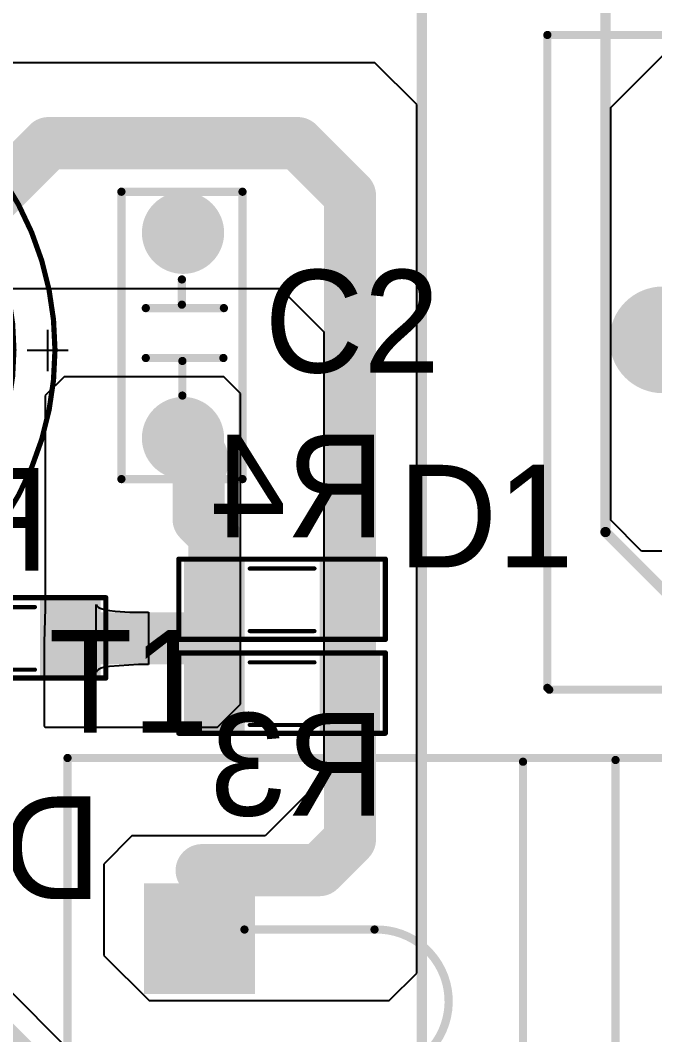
# Model space of a CAD drawing. Header units: millimetres. Extents: x 0.99 to 6.96, y 0.76 to 5.84.
# Drawn here: x 2.102 to 2.71, y 2.2 to 3.173 of the extents above; entities that cross this region are included whole.
import ezdxf

# ---------------------------------------------------------------- set-up
doc = ezdxf.new("R2010")
doc.units = ezdxf.units.MM
doc.header["$MEASUREMENT"] = 0
for name, color, linetype in [('BottomLayer', 5, 'Continuous'), ('BottomOverlay', 54, 'Continuous'), ('BottomPaste', 16, 'Continuous'), ('BottomSolder', 6, 'Continuous'), ('Mechanical15', 56, 'Continuous'), ('MultiLayer', 9, 'Continuous'), ('PadHoleLayer', 156, 'Continuous'), ('TopLayer', 1, 'Continuous'), ('TopOverlay', 2, 'Continuous'), ('TopSolder', 216, 'Continuous')]:
    doc.layers.add(name, color=color, linetype=linetype)

# ---------------------------------------------------------------- blocks, each defined once
blk = doc.blocks.new('CAP_5___3')
at = {"layer": 'BottomLayer', "const_width": 0.03543}
for points in [[(-0.01772, 0, 1), (0.01772, 0, 1)], [(0.17913, 0, 1), (0.21457, 0, 1)]]:
    blk.add_lwpolyline(points, format="xyb", close=True, dxfattribs=at)
at = {"layer": 'BottomSolder', "const_width": 0.03943}
for points in [[(-0.01972, 0, 1), (0.01972, 0, 1)], [(0.17713, 0, 1), (0.21657, 0, 1)]]:
    blk.add_lwpolyline(points, format="xyb", close=True, dxfattribs=at)
at = {"layer": 'MultiLayer', "const_width": 0.03543}
for points in [[(-0.01772, 0, 1), (0.01772, 0, 1)], [(0.17913, 0, 1), (0.21457, 0, 1)]]:
    blk.add_lwpolyline(points, format="xyb", close=True, dxfattribs=at)
at = {"layer": 'PadHoleLayer', "const_width": 0.01693}
for points in [[(-0.00846, 0, 1), (0.00846, 0, 1)], [(0.18839, 0, 1), (0.20531, 0, 1)]]:
    blk.add_lwpolyline(points, format="xyb", close=True, dxfattribs=at)
at = {"layer": 'TopLayer', "const_width": 0.03543}
for points in [[(-0.01772, 0, 1), (0.01772, 0, 1)], [(0.17913, 0, 1), (0.21457, 0, 1)]]:
    blk.add_lwpolyline(points, format="xyb", close=True, dxfattribs=at)
at = {"layer": 'TopOverlay', "const_width": 0.00787}
for points in [[(-0.03937, 0.05906), (-0.03937, -0.05704)], [(-0.03937, 0.05906), (0.23622, 0.05906)], [(0.23622, 0.05906), (0.23622, -0.05704)], [(0.07675, 0.03569), (0.07675, -0.03872)], [(0.12462, 0.03569), (0.12462, -0.03919)], [(0.04073, 0.00062), (0.07391, 0.00062)], [(0.12794, 0.00109), (0.15212, 0.00109)], [(-0.03937, -0.05704), (0.23622, -0.05704)]]:
    blk.add_lwpolyline(points, dxfattribs=at)
at = {"layer": 'TopOverlay', "const_width": 0.00394}
for points in [[(-0.04134, 0.05906, 1), (-0.0374, 0.05906, 1)], [(-0.04134, 0.05906, 1), (-0.0374, 0.05906, 1)], [(0.23425, 0.05906, 1), (0.23819, 0.05906, 1)], [(0.23425, 0.05906, 1), (0.23819, 0.05906, 1)], [(0.07478, 0.03569, 1), (0.07872, 0.03569, 1)], [(0.12266, 0.03569, 1), (0.12659, 0.03569, 1)], [(0.03876, 0.00062, 1), (0.0427, 0.00062, 1)], [(0.07194, 0.00062, 1), (0.07588, 0.00062, 1)], [(0.12597, 0.00109, 1), (0.12991, 0.00109, 1)], [(0.15015, 0.00109, 1), (0.15408, 0.00109, 1)], [(0.07478, -0.03872, 1), (0.07872, -0.03872, 1)], [(0.12266, -0.03919, 1), (0.12659, -0.03919, 1)], [(-0.04134, -0.05704, 1), (-0.0374, -0.05704, 1)], [(-0.04134, -0.05704, 1), (-0.0374, -0.05704, 1)], [(0.23425, -0.05704, 1), (0.23819, -0.05704, 1)], [(0.23425, -0.05704, 1), (0.23819, -0.05704, 1)]]:
    blk.add_lwpolyline(points, format="xyb", close=True, dxfattribs=at)
at = {"layer": 'TopSolder', "const_width": 0.03943}
for points in [[(-0.01972, 0, 1), (0.01972, 0, 1)], [(0.17713, 0, 1), (0.21657, 0, 1)]]:
    blk.add_lwpolyline(points, format="xyb", close=True, dxfattribs=at)
blk = doc.blocks.new('CA_ALU_13BL_7')
at = {"layer": 'BottomLayer', "const_width": 0.03937}
blk.add_lwpolyline([(0.07874, 0, 1), (0.11811, 0, 1)], format="xyb", close=True, dxfattribs=at)
at = {"layer": 'BottomLayer'}
blk.add_solid([(-0.1378, -0.03937), (-0.05906, -0.03937), (-0.1378, 0.03937), (-0.05906, 0.03937)], dxfattribs=at)
at = {"layer": 'BottomSolder', "const_width": 0.04337}
blk.add_lwpolyline([(0.07674, 0, 1), (0.12011, 0, 1)], format="xyb", close=True, dxfattribs=at)
at = {"layer": 'BottomSolder'}
blk.add_solid([(-0.1418, -0.04337), (-0.05506, -0.04337), (-0.1418, 0.04337), (-0.05506, 0.04337)], dxfattribs=at)
at = {"layer": 'Mechanical15'}
for points, const_width in [([(0.29528, 0, 1), (-0.29528, 0, 1)], 0.005), ([(-0.29653, 0, 1), (-0.29403, 0, 1)], 0.0025), ([(0.29403, 0, 1), (0.29653, 0, 1)], 0.0025)]:
    blk.add_lwpolyline(points, format="xyb", close=True, dxfattribs=dict(at, const_width=const_width))
at = {"layer": 'PadHoleLayer', "const_width": 0.01772}
for points in [[(-0.10728, 0, 1), (-0.08957, 0, 1)], [(0.08957, 0, 1), (0.10728, 0, 1)]]:
    blk.add_lwpolyline(points, format="xyb", close=True, dxfattribs=at)
at = {"layer": 'TopLayer', "const_width": 0.03937}
blk.add_lwpolyline([(0.07874, 0, 1), (0.11811, 0, 1)], format="xyb", close=True, dxfattribs=at)
at = {"layer": 'TopLayer'}
blk.add_solid([(-0.1378, -0.03937), (-0.05906, -0.03937), (-0.1378, 0.03937), (-0.05906, 0.03937)], dxfattribs=at)
at = {"layer": 'TopOverlay'}
for p, q in [((0.0005, 0.30807), (0.0005, 0.26871)), ((0.02018, 0.28839), (-0.01918, 0.28839))]:
    blk.add_line(p, q, dxfattribs=at)
for points, const_width in [([(0.25591, 0, 1), (-0.25591, 0, 1)], 0.005), ([(-0.25716, 0, 1), (-0.25466, 0, 1)], 0.0025), ([(0.25466, 0, 1), (0.25716, 0, 1)], 0.0025)]:
    blk.add_lwpolyline(points, format="xyb", close=True, dxfattribs=dict(at, const_width=const_width))
at = {"layer": 'TopSolder', "const_width": 0.04337}
blk.add_lwpolyline([(0.07674, 0, 1), (0.12011, 0, 1)], format="xyb", close=True, dxfattribs=at)
at = {"layer": 'TopSolder'}
blk.add_solid([(-0.1418, -0.04337), (-0.05506, -0.04337), (-0.1418, 0.04337), (-0.05506, 0.04337)], dxfattribs=at)
blk = doc.blocks.new('TO_220_1_F___14')
at = {"layer": 'BottomLayer'}
for points, const_width in [([(-0.27559, 0.20472, 1), (-0.23622, 0.20472, 1)], 0.03937), ([(0.43307, 0.20472, 1), (0.47244, 0.20472, 1)], 0.03937), ([(0.08228, 0.01378, 1), (0.11772, 0.01378, 1)], 0.03543), ([(0.18228, 0.01378, 1), (0.21772, 0.01378, 1)], 0.03543), ([(0.08228, -0.01378, 1), (0.11772, -0.01378, 1)], 0.03543), ([(0.18228, -0.01378, 1), (0.21772, -0.01378, 1)], 0.03543)]:
    blk.add_lwpolyline(points, format="xyb", close=True, dxfattribs=dict(at, const_width=const_width))
at = {"layer": 'BottomLayer', "const_width": 0.07087}
for points in [[(0.1, 0.01378), (0.1, -0.01378)], [(0.2, 0.01378), (0.2, -0.01378)]]:
    blk.add_lwpolyline(points, dxfattribs=at)
at = {"layer": 'BottomLayer'}
blk.add_solid([(-0.03543, -0.04921), (0.03543, -0.04921), (-0.03543, 0.04921), (0.03543, 0.04921)], dxfattribs=at)
at = {"layer": 'BottomSolder'}
for points, const_width in [([(-0.27759, 0.20472, 1), (-0.23422, 0.20472, 1)], 0.04337), ([(0.43107, 0.20472, 1), (0.47444, 0.20472, 1)], 0.04337), ([(0.08028, 0.01378, 1), (0.11972, 0.01378, 1)], 0.03943), ([(0.18028, 0.01378, 1), (0.21972, 0.01378, 1)], 0.03943), ([(0.08028, -0.01378, 1), (0.11972, -0.01378, 1)], 0.03943), ([(0.18028, -0.01378, 1), (0.21972, -0.01378, 1)], 0.03943)]:
    blk.add_lwpolyline(points, format="xyb", close=True, dxfattribs=dict(at, const_width=const_width))
at = {"layer": 'BottomSolder', "const_width": 0.07887}
for points in [[(0.1, 0.01378), (0.1, -0.01378)], [(0.2, 0.01378), (0.2, -0.01378)]]:
    blk.add_lwpolyline(points, dxfattribs=at)
at = {"layer": 'BottomSolder'}
blk.add_solid([(-0.03943, -0.05321), (0.03943, -0.05321), (-0.03943, 0.05321), (0.03943, 0.05321)], dxfattribs=at)
at = {"layer": 'MultiLayer'}
for points, const_width in [([(-0.27559, 0.20472, 1), (-0.23622, 0.20472, 1)], 0.03937), ([(0.43307, 0.20472, 1), (0.47244, 0.20472, 1)], 0.03937), ([(0.08228, 0.01378, 1), (0.11772, 0.01378, 1)], 0.03543), ([(0.18228, 0.01378, 1), (0.21772, 0.01378, 1)], 0.03543), ([(0.08228, -0.01378, 1), (0.11772, -0.01378, 1)], 0.03543), ([(0.18228, -0.01378, 1), (0.21772, -0.01378, 1)], 0.03543)]:
    blk.add_lwpolyline(points, format="xyb", close=True, dxfattribs=dict(at, const_width=const_width))
at = {"layer": 'MultiLayer', "const_width": 0.07087}
for points in [[(0.1, 0.01378), (0.1, -0.01378)], [(0.2, 0.01378), (0.2, -0.01378)]]:
    blk.add_lwpolyline(points, dxfattribs=at)
at = {"layer": 'MultiLayer'}
blk.add_solid([(-0.03543, -0.04921), (0.03543, -0.04921), (-0.03543, 0.04921), (0.03543, 0.04921)], dxfattribs=at)
at = {"layer": 'PadHoleLayer'}
for points, const_width in [([(-0.2815, 0.20472, 1), (-0.23031, 0.20472, 1)], 0.05118), ([(0.42717, 0.20472, 1), (0.47835, 0.20472, 1)], 0.05118), ([(-0.01181, 0, 1), (0.01181, 0, 1)], 0.02362), ([(0.08819, 0, 1), (0.11181, 0, 1)], 0.02362), ([(0.18819, 0, 1), (0.21181, 0, 1)], 0.02362)]:
    blk.add_lwpolyline(points, format="xyb", close=True, dxfattribs=dict(at, const_width=const_width))
at = {"layer": 'TopLayer'}
for points, const_width in [([(-0.27559, 0.20472, 1), (-0.23622, 0.20472, 1)], 0.03937), ([(0.43307, 0.20472, 1), (0.47244, 0.20472, 1)], 0.03937), ([(0.08228, 0.01378, 1), (0.11772, 0.01378, 1)], 0.03543), ([(0.18228, 0.01378, 1), (0.21772, 0.01378, 1)], 0.03543), ([(0.08228, -0.01378, 1), (0.11772, -0.01378, 1)], 0.03543), ([(0.18228, -0.01378, 1), (0.21772, -0.01378, 1)], 0.03543)]:
    blk.add_lwpolyline(points, format="xyb", close=True, dxfattribs=dict(at, const_width=const_width))
at = {"layer": 'TopLayer', "const_width": 0.07087}
for points in [[(0.1, 0.01378), (0.1, -0.01378)], [(0.2, 0.01378), (0.2, -0.01378)]]:
    blk.add_lwpolyline(points, dxfattribs=at)
at = {"layer": 'TopLayer'}
blk.add_solid([(-0.03543, -0.04921), (0.03543, -0.04921), (-0.03543, 0.04921), (0.03543, 0.04921)], dxfattribs=at)
at = {"layer": 'TopOverlay', "const_width": 0.00787}
for points in [[(-0.36669, -0.12905), (-0.36669, 0.49712)], [(-0.36669, 0.49712), (0.5603, 0.49712)], [(0.5603, -0.13084), (0.5603, 0.49712)], [(-0.12503, 0.09993), (-0.12503, 0.14993)], [(-0.12503, 0.14993), (0.32497, 0.14993)], [(0.32497, -0.07507), (0.32497, 0.14993)], [(-0.12503, -0.07507), (-0.12503, 0.09993)], [(-0.12503, 0.07493), (0.32497, 0.07493)], [(-0.12503, -0.07507), (0.32497, -0.07507)], [(-0.36669, -0.12905), (-0.3649, -0.13084)], [(-0.3649, -0.13084), (0.5603, -0.13084)]]:
    blk.add_lwpolyline(points, dxfattribs=at)
at = {"layer": 'TopOverlay'}
for points, const_width in [([(-0.36866, 0.49712, 1), (-0.36473, 0.49712, 1)], 0.00394), ([(-0.36866, 0.49712, 1), (-0.36473, 0.49712, 1)], 0.00394), ([(0.55833, 0.49712, 1), (0.56227, 0.49712, 1)], 0.00394), ([(0.55833, 0.49712, 1), (0.56227, 0.49712, 1)], 0.00394), ([(-0.127, 0.14993, 1), (-0.12307, 0.14993, 1)], 0.00393), ([(-0.127, 0.14993, 1), (-0.12307, 0.14993, 1)], 0.00393), ([(0.323, 0.14993, 1), (0.32693, 0.14993, 1)], 0.00393), ([(0.323, 0.14993, 1), (0.32693, 0.14993, 1)], 0.00393), ([(-0.127, 0.09993, 1), (-0.12307, 0.09993, 1)], 0.00393), ([(-0.127, 0.09993, 1), (-0.12307, 0.09993, 1)], 0.00393), ([(-0.127, 0.07493, 1), (-0.12307, 0.07493, 1)], 0.00393), ([(0.323, 0.07493, 1), (0.32693, 0.07493, 1)], 0.00393), ([(-0.127, -0.07507, 1), (-0.12307, -0.07507, 1)], 0.00393), ([(-0.127, -0.07507, 1), (-0.12307, -0.07507, 1)], 0.00393), ([(0.323, -0.07507, 1), (0.32693, -0.07507, 1)], 0.00393), ([(0.323, -0.07507, 1), (0.32693, -0.07507, 1)], 0.00393), ([(-0.36866, -0.12905, 1), (-0.36473, -0.12905, 1)], 0.00394), ([(-0.36866, -0.12905, 1), (-0.36473, -0.12905, 1)], 0.00394), ([(-0.36687, -0.13084, 1), (-0.36293, -0.13084, 1)], 0.00394), ([(-0.36687, -0.13084, 1), (-0.36293, -0.13084, 1)], 0.00394), ([(0.55833, -0.13084, 1), (0.56227, -0.13084, 1)], 0.00394), ([(0.55833, -0.13084, 1), (0.56227, -0.13084, 1)], 0.00394)]:
    blk.add_lwpolyline(points, format="xyb", close=True, dxfattribs=dict(at, const_width=const_width))
at = {"layer": 'TopSolder'}
for points, const_width in [([(-0.27759, 0.20472, 1), (-0.23422, 0.20472, 1)], 0.04337), ([(0.43107, 0.20472, 1), (0.47444, 0.20472, 1)], 0.04337), ([(0.08028, 0.01378, 1), (0.11972, 0.01378, 1)], 0.03943), ([(0.18028, 0.01378, 1), (0.21972, 0.01378, 1)], 0.03943), ([(0.08028, -0.01378, 1), (0.11972, -0.01378, 1)], 0.03943), ([(0.18028, -0.01378, 1), (0.21972, -0.01378, 1)], 0.03943)]:
    blk.add_lwpolyline(points, format="xyb", close=True, dxfattribs=dict(at, const_width=const_width))
at = {"layer": 'TopSolder', "const_width": 0.07887}
for points in [[(0.1, 0.01378), (0.1, -0.01378)], [(0.2, 0.01378), (0.2, -0.01378)]]:
    blk.add_lwpolyline(points, dxfattribs=at)
at = {"layer": 'TopSolder'}
blk.add_solid([(-0.03943, -0.05321), (0.03943, -0.05321), (-0.03943, 0.05321), (0.03943, 0.05321)], dxfattribs=at)
blk = doc.blocks.new('RES_SMD_1206_B_30')
at = {"layer": 'BottomLayer'}
for points in [[(-0.09, -0.0325), (-0.04, -0.0325), (-0.09, 0.0325), (-0.04, 0.0325)], [(0.04, -0.0325), (0.09, -0.0325), (0.04, 0.0325), (0.09, 0.0325)]]:
    blk.add_solid(points, dxfattribs=at)
at = {"layer": 'BottomOverlay'}
for points, const_width in [([(-0.099, 0.038), (-0.099, -0.039)], 0.005), ([(0.099, 0.038), (-0.099, 0.038)], 0.005), ([(0.099, 0.038), (0.099, -0.039)], 0.005), ([(0.031, 0.03), (-0.031, 0.03)], 0.004), ([(0.031, -0.03), (-0.031, -0.03)], 0.004), ([(0.099, -0.039), (-0.099, -0.039)], 0.005)]:
    blk.add_lwpolyline(points, dxfattribs=dict(at, const_width=const_width))
for points, const_width in [([(-0.10025, 0.038, 1), (-0.09775, 0.038, 1)], 0.0025), ([(-0.10025, 0.038, 1), (-0.09775, 0.038, 1)], 0.0025), ([(0.09775, 0.038, 1), (0.10025, 0.038, 1)], 0.0025), ([(0.09775, 0.038, 1), (0.10025, 0.038, 1)], 0.0025), ([(-0.032, 0.03, 1), (-0.03, 0.03, 1)], 0.002), ([(0.03, 0.03, 1), (0.032, 0.03, 1)], 0.002), ([(-0.032, -0.03, 1), (-0.03, -0.03, 1)], 0.002), ([(0.03, -0.03, 1), (0.032, -0.03, 1)], 0.002), ([(-0.10025, -0.039, 1), (-0.09775, -0.039, 1)], 0.0025), ([(-0.10025, -0.039, 1), (-0.09775, -0.039, 1)], 0.0025), ([(0.09775, -0.039, 1), (0.10025, -0.039, 1)], 0.0025), ([(0.09775, -0.039, 1), (0.10025, -0.039, 1)], 0.0025)]:
    blk.add_lwpolyline(points, format="xyb", close=True, dxfattribs=dict(at, const_width=const_width))
at = {"layer": 'BottomPaste'}
for points in [[(-0.09, -0.0325), (-0.04, -0.0325), (-0.09, 0.0325), (-0.04, 0.0325)], [(0.04, -0.0325), (0.09, -0.0325), (0.04, 0.0325), (0.09, 0.0325)]]:
    blk.add_solid(points, dxfattribs=at)
at = {"layer": 'BottomSolder'}
for points in [[(-0.094, -0.0365), (-0.036, -0.0365), (-0.094, 0.0365), (-0.036, 0.0365)], [(0.036, -0.0365), (0.094, -0.0365), (0.036, 0.0365), (0.094, 0.0365)]]:
    blk.add_solid(points, dxfattribs=at)
blk = doc.blocks.new('RES_SMD_1206_B_31')
at = {"layer": 'BottomLayer'}
for points in [[(-0.09, -0.0325), (-0.04, -0.0325), (-0.09, 0.0325), (-0.04, 0.0325)], [(0.04, -0.0325), (0.09, -0.0325), (0.04, 0.0325), (0.09, 0.0325)]]:
    blk.add_solid(points, dxfattribs=at)
at = {"layer": 'BottomOverlay'}
for points, const_width in [([(-0.099, 0.038), (-0.099, -0.039)], 0.005), ([(0.099, 0.038), (-0.099, 0.038)], 0.005), ([(0.099, 0.038), (0.099, -0.039)], 0.005), ([(0.031, 0.03), (-0.031, 0.03)], 0.004), ([(0.031, -0.03), (-0.031, -0.03)], 0.004), ([(0.099, -0.039), (-0.099, -0.039)], 0.005)]:
    blk.add_lwpolyline(points, dxfattribs=dict(at, const_width=const_width))
for points, const_width in [([(-0.10025, 0.038, 1), (-0.09775, 0.038, 1)], 0.0025), ([(-0.10025, 0.038, 1), (-0.09775, 0.038, 1)], 0.0025), ([(0.09775, 0.038, 1), (0.10025, 0.038, 1)], 0.0025), ([(0.09775, 0.038, 1), (0.10025, 0.038, 1)], 0.0025), ([(-0.032, 0.03, 1), (-0.03, 0.03, 1)], 0.002), ([(0.03, 0.03, 1), (0.032, 0.03, 1)], 0.002), ([(-0.032, -0.03, 1), (-0.03, -0.03, 1)], 0.002), ([(0.03, -0.03, 1), (0.032, -0.03, 1)], 0.002), ([(-0.10025, -0.039, 1), (-0.09775, -0.039, 1)], 0.0025), ([(-0.10025, -0.039, 1), (-0.09775, -0.039, 1)], 0.0025), ([(0.09775, -0.039, 1), (0.10025, -0.039, 1)], 0.0025), ([(0.09775, -0.039, 1), (0.10025, -0.039, 1)], 0.0025)]:
    blk.add_lwpolyline(points, format="xyb", close=True, dxfattribs=dict(at, const_width=const_width))
at = {"layer": 'BottomPaste'}
for points in [[(-0.09, -0.0325), (-0.04, -0.0325), (-0.09, 0.0325), (-0.04, 0.0325)], [(0.04, -0.0325), (0.09, -0.0325), (0.04, 0.0325), (0.09, 0.0325)]]:
    blk.add_solid(points, dxfattribs=at)
at = {"layer": 'BottomSolder'}
for points in [[(-0.094, -0.0365), (-0.036, -0.0365), (-0.094, 0.0365), (-0.036, 0.0365)], [(0.036, -0.0365), (0.094, -0.0365), (0.036, 0.0365), (0.094, 0.0365)]]:
    blk.add_solid(points, dxfattribs=at)
blk = doc.blocks.new('RES_SMD_1206_B_32')
at = {"layer": 'BottomLayer'}
for points in [[(-0.09, -0.0325), (-0.04, -0.0325), (-0.09, 0.0325), (-0.04, 0.0325)], [(0.04, -0.0325), (0.09, -0.0325), (0.04, 0.0325), (0.09, 0.0325)]]:
    blk.add_solid(points, dxfattribs=at)
at = {"layer": 'BottomOverlay'}
for points, const_width in [([(-0.099, 0.038), (-0.099, -0.039)], 0.005), ([(0.099, 0.038), (-0.099, 0.038)], 0.005), ([(0.099, 0.038), (0.099, -0.039)], 0.005), ([(0.031, 0.03), (-0.031, 0.03)], 0.004), ([(0.031, -0.03), (-0.031, -0.03)], 0.004), ([(0.099, -0.039), (-0.099, -0.039)], 0.005)]:
    blk.add_lwpolyline(points, dxfattribs=dict(at, const_width=const_width))
for points, const_width in [([(-0.10025, 0.038, 1), (-0.09775, 0.038, 1)], 0.0025), ([(-0.10025, 0.038, 1), (-0.09775, 0.038, 1)], 0.0025), ([(0.09775, 0.038, 1), (0.10025, 0.038, 1)], 0.0025), ([(0.09775, 0.038, 1), (0.10025, 0.038, 1)], 0.0025), ([(-0.032, 0.03, 1), (-0.03, 0.03, 1)], 0.002), ([(0.03, 0.03, 1), (0.032, 0.03, 1)], 0.002), ([(-0.032, -0.03, 1), (-0.03, -0.03, 1)], 0.002), ([(0.03, -0.03, 1), (0.032, -0.03, 1)], 0.002), ([(-0.10025, -0.039, 1), (-0.09775, -0.039, 1)], 0.0025), ([(-0.10025, -0.039, 1), (-0.09775, -0.039, 1)], 0.0025), ([(0.09775, -0.039, 1), (0.10025, -0.039, 1)], 0.0025), ([(0.09775, -0.039, 1), (0.10025, -0.039, 1)], 0.0025)]:
    blk.add_lwpolyline(points, format="xyb", close=True, dxfattribs=dict(at, const_width=const_width))
at = {"layer": 'BottomPaste'}
for points in [[(-0.09, -0.0325), (-0.04, -0.0325), (-0.09, 0.0325), (-0.04, 0.0325)], [(0.04, -0.0325), (0.09, -0.0325), (0.04, 0.0325), (0.09, 0.0325)]]:
    blk.add_solid(points, dxfattribs=at)
at = {"layer": 'BottomSolder'}
for points in [[(-0.094, -0.0365), (-0.036, -0.0365), (-0.094, 0.0365), (-0.036, 0.0365)], [(0.036, -0.0365), (0.094, -0.0365), (0.036, 0.0365), (0.094, 0.0365)]]:
    blk.add_solid(points, dxfattribs=at)
blk = doc.blocks.new('EE29_48')
at = {"layer": 'BottomLayer'}
blk.add_solid([(-0.04921, -0.04921), (0.04921, -0.04921), (-0.04921, 0.04921), (0.04921, 0.04921)], dxfattribs=at)
at = {"layer": 'BottomSolder'}
blk.add_solid([(-0.05321, -0.05321), (0.05321, -0.05321), (-0.05321, 0.05321), (0.05321, 0.05321)], dxfattribs=at)
at = {"layer": 'MultiLayer'}
blk.add_solid([(-0.04921, -0.04921), (0.04921, -0.04921), (-0.04921, 0.04921), (0.04921, 0.04921)], dxfattribs=at)
at = {"layer": 'PadHoleLayer', "const_width": 0.02362}
blk.add_lwpolyline([(-0.01181, 0, 1), (0.01181, 0, 1)], format="xyb", close=True, dxfattribs=at)
at = {"layer": 'TopLayer'}
blk.add_solid([(-0.04921, -0.04921), (0.04921, -0.04921), (-0.04921, 0.04921), (0.04921, 0.04921)], dxfattribs=at)
at = {"layer": 'TopOverlay', "const_width": 0.00787}
for points in [[(-0.12659, -0.96819), (-0.12659, 0.17328)], [(-0.12659, 0.17328), (0.78348, 0.17328)], [(0.39879, -0.96647), (0.39879, 0.17135)], [(0.31008, -0.96607), (0.31008, 0.16971)], [(0.04302, 0.00875), (0.16774, 0.00875)]]:
    blk.add_lwpolyline(points, dxfattribs=at)
at = {"layer": 'TopOverlay', "const_width": 0.00394}
for points in [[(-0.12856, 0.17328, 1), (-0.12462, 0.17328, 1)], [(-0.12856, 0.17328, 1), (-0.12462, 0.17328, 1)], [(0.39683, 0.17135, 1), (0.40076, 0.17135, 1)], [(0.30811, 0.16971, 1), (0.31205, 0.16971, 1)], [(0.04105, 0.00875, 1), (0.04499, 0.00875, 1)], [(0.16577, 0.00875, 1), (0.1697, 0.00875, 1)], [(0.16577, 0.00875, 1), (0.1697, 0.00875, 1)]]:
    blk.add_lwpolyline(points, format="xyb", close=True, dxfattribs=at)
at = {"layer": 'TopOverlay', "const_width": 0.00787}
blk.add_lwpolyline([(0.16774, 0.00875, -1.008867), (0.17083, -0.12904)], format="xyb", dxfattribs=at)
at = {"layer": 'TopSolder'}
blk.add_solid([(-0.05321, -0.05321), (0.05321, -0.05321), (-0.05321, 0.05321), (0.05321, 0.05321)], dxfattribs=at)

msp = doc.modelspace()

# ---------------------------------------------------------------- linework, layer by layer
at = {"layer": 'BottomLayer'}
for p, q in [((2.66808, 3.0893), (2.71848, 3.13971)), ((2.442, 3.132), (1.834, 3.132)), ((2.482, 3.092), (2.442, 3.132)), ((2.482, 2.259), (2.482, 3.092)), ((2.66808, 2.6933), (2.66808, 3.0893)), ((1.802, 2.9156), (2.3514, 2.9156)), ((2.3514, 2.9156), (2.393, 2.874)), ((2.393, 2.874), (2.393, 2.447)), ((2.144, 2.831), (2.126, 2.813)), ((2.297, 2.831), (2.144, 2.831)), ((2.313, 2.815), (2.297, 2.831)), ((2.126, 2.813), (2.126, 2.609)), ((2.313, 2.517), (2.313, 2.815)), ((2.69768, 2.66371), (2.66808, 2.6933)), ((2.76588, 2.66371), (2.69768, 2.66371)), ((2.126, 2.609), (2.125, 2.576)), ((2.17488, 2.54762), (2.17488, 2.61238)), ((2.17488, 2.61238), (2.17538, 2.61098)), ((2.17538, 2.61098), (2.17688, 2.60972)), ((2.17688, 2.60972), (2.17938, 2.60862)), ((2.17938, 2.60862), (2.18288, 2.60766)), ((2.18288, 2.60766), (2.18738, 2.60684)), ((2.18738, 2.60684), (2.19288, 2.60618)), ((2.19288, 2.60618), (2.20688, 2.6053)), ((2.20688, 2.6053), (2.22488, 2.605)), ((2.22488, 2.605), (2.22488, 2.555)), ((2.125, 2.576), (2.125, 2.496)), ((2.17688, 2.55028), (2.17538, 2.54902)), ((2.17938, 2.55138), (2.17688, 2.55028)), ((2.18288, 2.55234), (2.17938, 2.55138)), ((2.18738, 2.55315), (2.18288, 2.55234)), ((2.21538, 2.55493), (2.18738, 2.55315)), ((2.22488, 2.555), (2.21538, 2.55493)), ((2.17538, 2.54902), (2.17488, 2.54762)), ((2.291, 2.495), (2.313, 2.517)), ((2.125, 2.496), (2.126, 2.495)), ((2.126, 2.495), (2.291, 2.495)), ((2.393, 2.447), (2.3366, 2.3906)), ((2.209, 2.3906), (2.182, 2.3636)), ((2.3366, 2.3906), (2.209, 2.3906)), ((2.182, 2.3636), (2.182, 2.276)), ((2.1994, 2.1346), (2.025, 2.309)), ((2.182, 2.276), (2.2254, 2.2326)), ((2.4556, 2.2326), (2.482, 2.259)), ((2.2254, 2.2326), (2.4556, 2.2326))]:
    msp.add_line(p, q, dxfattribs=at)
at = {"layer": 'BottomLayer', "const_width": 0.05}
for points in [[(2.02664, 2.95264), (2.129, 3.055)], [(2.129, 3.055), (2.368, 3.055)], [(2.368, 3.055), (2.418, 3.005)], [(2.418, 2.617), (2.418, 3.005)], [(2.273, 2.75213), (2.27587, 2.755)], [(2.273, 2.694), (2.273, 2.75213)], [(2.27587, 2.74574), (2.27587, 2.755)], [(2.273, 2.694), (2.288, 2.679)], [(2.288, 2.617), (2.288, 2.679)], [(2.288, 2.578), (2.288, 2.617)], [(2.418, 2.527), (2.418, 2.617)], [(2.15, 2.58), (2.15, 2.586)], [(2.15, 2.58), (2.286, 2.58)], [(2.286, 2.58), (2.288, 2.578)], [(2.288, 2.527), (2.288, 2.578)], [(2.418, 2.387), (2.418, 2.527)], [(2.38871, 2.35771), (2.418, 2.387)], [(2.27587, 2.3574), (2.27618, 2.35771)], [(2.27618, 2.35771), (2.38871, 2.35771)], [(1.98528, 2.285), (2.14628, 2.124)]]:
    msp.add_lwpolyline(points, dxfattribs=at)
at = {"layer": 'BottomLayer', "const_width": 0.025}
for points in [[(2.1165, 3.055, 1), (2.1415, 3.055, 1)], [(2.1165, 3.055, 1), (2.1415, 3.055, 1)], [(2.3555, 3.055, 1), (2.3805, 3.055, 1)], [(2.3555, 3.055, 1), (2.3805, 3.055, 1)], [(2.4055, 3.005, 1), (2.4305, 3.005, 1)], [(2.4055, 3.005, 1), (2.4305, 3.005, 1)], [(2.2605, 2.75213, 1), (2.2855, 2.75213, 1)], [(2.2605, 2.75213, 1), (2.2855, 2.75213, 1)], [(2.26337, 2.755, 1), (2.28837, 2.755, 1)], [(2.26337, 2.755, 1), (2.28837, 2.755, 1)], [(2.26337, 2.74574, 1), (2.28837, 2.74574, 1)], [(2.2605, 2.694, 1), (2.2855, 2.694, 1)], [(2.2605, 2.694, 1), (2.2855, 2.694, 1)], [(2.2755, 2.679, 1), (2.3005, 2.679, 1)], [(2.2755, 2.679, 1), (2.3005, 2.679, 1)], [(2.2755, 2.617, 1), (2.3005, 2.617, 1)], [(2.2755, 2.617, 1), (2.3005, 2.617, 1)], [(2.4055, 2.617, 1), (2.4305, 2.617, 1)], [(2.4055, 2.617, 1), (2.4305, 2.617, 1)], [(2.1375, 2.586, 1), (2.1625, 2.586, 1)], [(2.1375, 2.58, 1), (2.1625, 2.58, 1)], [(2.1375, 2.58, 1), (2.1625, 2.58, 1)], [(2.2735, 2.58, 1), (2.2985, 2.58, 1)], [(2.2735, 2.58, 1), (2.2985, 2.58, 1)], [(2.2755, 2.578, 1), (2.3005, 2.578, 1)], [(2.2755, 2.578, 1), (2.3005, 2.578, 1)], [(2.2755, 2.578, 1), (2.3005, 2.578, 1)], [(2.2755, 2.527, 1), (2.3005, 2.527, 1)], [(2.4055, 2.527, 1), (2.4305, 2.527, 1)], [(2.4055, 2.527, 1), (2.4305, 2.527, 1)], [(2.4055, 2.387, 1), (2.4305, 2.387, 1)], [(2.4055, 2.387, 1), (2.4305, 2.387, 1)], [(2.26337, 2.3574, 1), (2.28837, 2.3574, 1)], [(2.26368, 2.35771, 1), (2.28868, 2.35771, 1)], [(2.26368, 2.35771, 1), (2.28868, 2.35771, 1)], [(2.37621, 2.35771, 1), (2.40121, 2.35771, 1)], [(2.37621, 2.35771, 1), (2.40121, 2.35771, 1)]]:
    msp.add_lwpolyline(points, format="xyb", close=True, dxfattribs=at)
at = {"layer": 'BottomOverlay', "const_width": 0.00984}
for points in [[(2.487, 3.1846), (2.487, 1.89858)], [(2.663, 2.682), (2.663, 3.1846)], [(2.663, 2.682), (2.838, 2.507)]]:
    msp.add_lwpolyline(points, dxfattribs=at)
at = {"layer": 'BottomOverlay', "const_width": 0.00492}
msp.add_lwpolyline([(2.66054, 2.682, 1), (2.66546, 2.682, 1)], format="xyb", close=True, dxfattribs=at)
msp.add_lwpolyline([(2.66054, 2.682, 1), (2.66546, 2.682, 1)], format="xyb", close=True, dxfattribs=at)

# ---------------------------------------------------------------- block references
for name, p, rotation in [('TO_220_1_F___14', (2.97398, 2.6616), 360), ('CA_ALU_13BL_7', (1.83998, 2.8566), 270), ('CAP_5___3', (2.258, 2.77215), 90), ('RES_SMD_1206_B_31', (2.353, 2.617), 180), ('RES_SMD_1206_B_32', (2.085, 2.58), 180), ('RES_SMD_1206_B_30', (2.353, 2.527), 180), ('EE29_48', (2.27387, 2.292), 360)]:
    msp.add_blockref(name, p, dxfattribs=dict(rotation=rotation))

# ---------------------------------------------------------------- texts
at = {"layer": 'BottomOverlay', "text_generation_flag": 2}
for s, p in [('R4', (2.452, 2.677)), ('R5', (2.13, 2.645)), ('R3', (2.452, 2.41)), ('D2', (2.18, 2.33))]:
    msp.add_text(s, height=0.098425, dxfattribs=at).set_placement(p)
at = {"layer": 'TopOverlay'}
for s, p in [('C2', (2.336, 2.835)), ('D1', (2.4642, 2.6481)), ('T1', (2.129, 2.4896))]:
    msp.add_text(s, height=0.098425, dxfattribs=at).set_placement(p)

doc.saveas('drawing.dxf')
